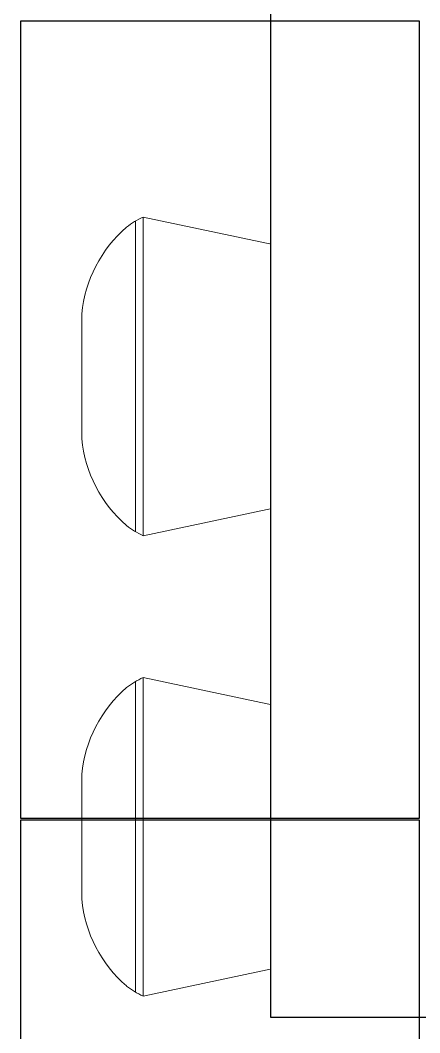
# Model space of a CAD drawing. Header units: metres. Extents: x 116 to 391, y -213 to 56.
# Drawn here: x 320.644 to 321.242, y -125.773 to -124.257 of the extents above; entities that cross this region are included whole.
import ezdxf

# ---------------------------------------------------------------- set-up
doc = ezdxf.new("R2010")
doc.units = ezdxf.units.M
doc.set_wipeout_variables(frame=1)
doc.layers.add('A-PISO', color=30, linetype='Continuous')
doc.layers.add('AR-157$0$A-MUEBLES FIJOS', color=8, linetype='Continuous')
doc.layers.add('AR-157$0$A-MUEBLES', color=8, linetype='Continuous', lineweight=0)

# ---------------------------------------------------------------- blocks, each defined once
blk = doc.blocks.new('AR-157$0$silla bar planta')
at = {"layer": 'AR-157$0$A-MUEBLES'}
for points in [[(335.0159, 9.9317), (334.7173, 9.8684)], [(335.0159, 9.9317), (335.0159, 9.6931)], [(335.0273, 9.9255), (335.0273, 9.4607)], [(334.6769, 9.8151), (334.677, 9.6931)], [(335.1075, 9.5995), (335.1075, 9.7867)], [(334.6769, 9.5711), (334.677, 9.6931)], [(335.0159, 9.4545), (335.0159, 9.6931)], [(335.0159, 9.4545), (334.7173, 9.5178)]]:
    blk.add_lwpolyline(points, dxfattribs=at)
for centre, radius, start, end in [((334.9541, 9.8044), 0.1415, 52.4172, 64.1096), ((334.9145, 9.7693), 0.1937, 5.1487, 49.4523), ((334.7326, 9.8148), 0.0557, 105.847, 179.7053), ((334.9145, 9.6169), 0.1937, 310.5477, 354.8513), ((334.7326, 9.5714), 0.0557, 180.2947, 254.153), ((334.9541, 9.5818), 0.1415, 295.8904, 307.5828)]:
    blk.add_arc(centre, radius, start, end, dxfattribs=at)

msp = doc.modelspace()

# ---------------------------------------------------------------- block references
at = {"layer": 'AR-157$0$A-MUEBLES', "xscale": 0.9999206197906486, "yscale": 0.9999206197906486, "zscale": 0.9999206197906486, "rotation": 180}
for p in [(655.8168, -115.0977), (655.8168, -115.7871)]:
    msp.add_blockref('AR-157$0$silla bar planta', p, dxfattribs=at)

# ---------------------------------------------------------------- next in the draw order: wipeouts: each hides what was drawn before it
msp.add_wipeout([(321.4684, -123.7495), (321.0184, -123.7495), (321.0184, -125.7493), (321.4684, -125.7493)]).dxf.layer = 'AR-157$0$A-MUEBLES FIJOS'

# ---------------------------------------------------------------- next in the draw order: linework, layer by layer
at = {"layer": 'A-PISO'}
for points in [[(320.6447, -124.2579), (321.2407, -124.2579), (321.2407, -125.4519), (320.6447, -125.4519)], [(320.6447, -125.4539), (321.2407, -125.4539), (321.2407, -126.6039), (320.6447, -126.6039)]]:
    msp.add_lwpolyline(points, close=True, dxfattribs=at)
msp.add_circle((327.3705, -149.1639), 63.4551, dxfattribs=at)
at = {"layer": 'AR-157$0$A-MUEBLES FIJOS'}
msp.add_lwpolyline([(322.2183, -125.7493), (322.2183, -123.7495), (321.0184, -123.7495), (321.0184, -125.7493)], close=True, dxfattribs=at)

doc.saveas('drawing.dxf')
